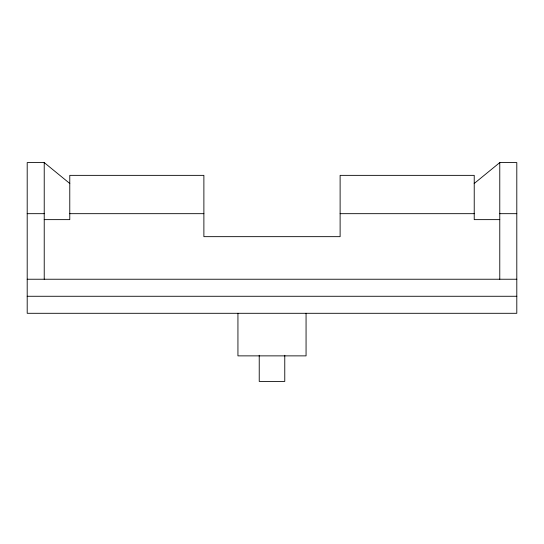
<?xml version="1.0" encoding="UTF-8"?>
<svg xmlns="http://www.w3.org/2000/svg" width="544" height="544" viewBox="0 0 544 544"><rect width="100%" height="100%" fill="white"/><g stroke="black" fill="none" stroke-linecap="round" stroke-linejoin="round"><path stroke-width="0.82" d="M474.184 183.512L499.773 162.588L516.8 162.588L516.8 313.296L27.2 313.296L27.2 162.588L44.227 162.588L69.816 183.512M27.2 213.676L44.227 213.676M69.775 213.676L203.884 213.676M340.116 213.676L474.225 213.676M499.773 213.676L516.8 213.676M44.227 219.633L69.775 219.633L69.775 175.358L203.884 175.358L203.884 236.66L340.116 236.66L340.116 175.358L474.225 175.358L474.225 219.633L499.773 219.633M27.2 279.235L516.8 279.235M27.2 296.269L516.8 296.269M499.773 162.588L499.773 279.235M306.061 313.296L306.061 355.871L237.939 355.871L237.939 313.296M284.77 355.28L284.77 381.412L259.23 381.412L259.23 355.28M44.227 162.588L44.227 279.235"/></g></svg>
